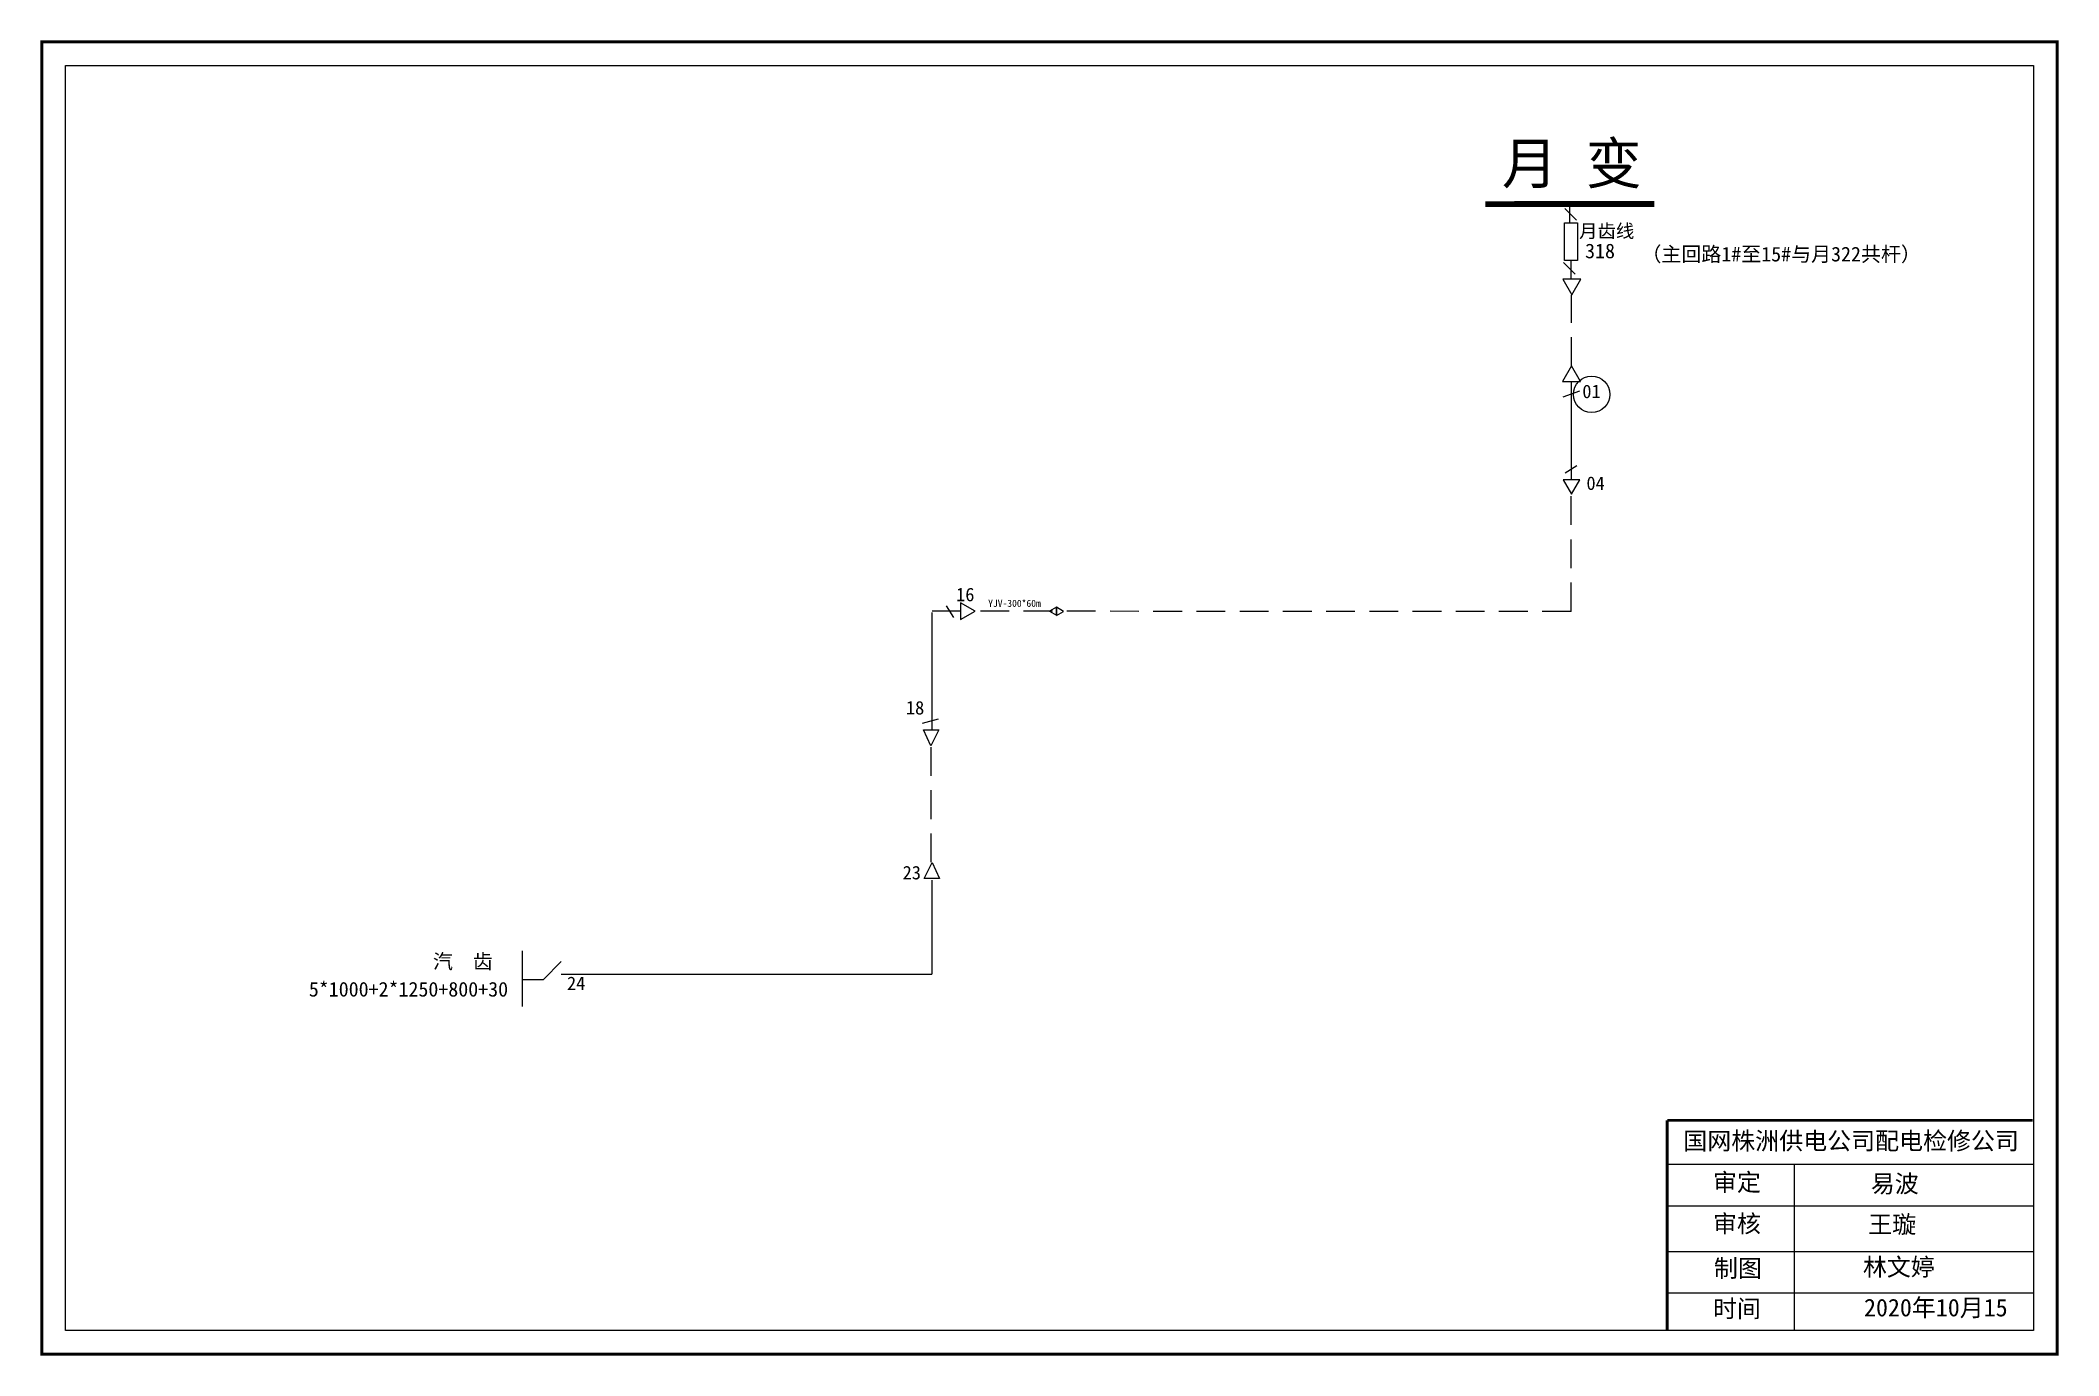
# Model space of a CAD drawing. Extents: x 0 to 344, y 0 to 224.
import ezdxf

# ---------------------------------------------------------------- set-up
doc = ezdxf.new("R2010")
doc.units = 0
doc.header["$LTSCALE"] = 0.774411
doc.linetypes.add('ACAD_ISO02W100', pattern=[15, 12, -3])
doc.linetypes.add('DASHED2', pattern=[9.525, 6.35, -3.175])
doc.layers.get('0').update_dxf_attribs({"linetype": 'CONTINUOUS'})
doc.styles.get("Standard").update_dxf_attribs({"font": '', "height": 2.5})
doc.styles.add('字体', font='simkai_0.ttf', dxfattribs={"height": 2.5})
doc.styles.add('楷体_GB2312_txtstyle_3.00_0_0', font='simkai_0.ttf', dxfattribs={"height": 3})
doc.styles.get('Standard').set_extended_font_data('SimSun')

msp = doc.modelspace()

# ---------------------------------------------------------------- linework, layer by layer
at = {"linetype": 'Continuous'}
for p, q in [((261.86, 193.48), (259.88, 195.46)), ((261.64, 184.25), (259.66, 186.23)), ((261.05, 149.17), (261.05, 165.93)), ((259.95, 150.33), (261.92, 151.58)), ((155.62, 125.65), (154.37, 127.62)), ((150.25, 107.63), (153.01, 108.34)), ((150.44, 106.5), (153.07, 106.5)), ((151.71, 103.76), (150.44, 106.5)), ((153.07, 106.5), (151.71, 103.76)), ((150.56, 81.1), (151.92, 83.83)), ((151.92, 83.83), (153.19, 81.1)), ((153.19, 81.1), (150.56, 81.1)), ((85.55, 63.89), (88.59, 66.93)), ((82.05, 63.89), (85.55, 63.89)), ((151.86, 64.71), (88.58, 64.71)), ((277.38, 32.34), (339.75, 32.34)), ((299.03, 32.33), (299.03, 4)), ((277.38, 25.23), (339.75, 25.23)), ((277.38, 17.48), (339.75, 17.48)), ((277.38, 10.38), (339.75, 10.38))]:
    msp.add_line(p, q, dxfattribs=at)
at = {"linetype": 'ACAD_ISO02W100'}
msp.add_line((260.72, 192.98), (260.72, 196.07), dxfattribs=at)
at = {"linetype": 'DASHED2'}
for p, q in [((260.95, 126.69), (260.95, 146.61)), ((260.95, 126.69), (159.37, 126.71)), ((151.68, 103.55), (151.69, 83.85))]:
    msp.add_line(p, q, dxfattribs=at)
for p, q in [((151.86, 126.53), (151.86, 106.57)), ((156.73, 126.71), (151.91, 126.71)), ((151.86, 80.83), (151.86, 64.79)), ((81.91, 68.77), (81.91, 59.28))]:
    msp.add_line(p, q)
at = {"linetype": 'Continuous', "const_width": 0.5}
msp.add_lwpolyline([(-0.05, 223.9), (343.92, 223.9), (343.92, -0.07), (-0.05, -0.07)], close=True, dxfattribs=at)
at = {"linetype": 'Continuous'}
msp.add_lwpolyline([(4, 219.85), (339.88, 219.85), (339.88, 3.98), (4, 3.98)], close=True, dxfattribs=at)
for points, const_width in [([(275.16, 196.23), (246.34, 196.2)], 1), ([(277.34, 39.84), (277.34, 4.11)], 0.5), ([(277.38, 39.84), (339.75, 39.84)], 0.5)]:
    msp.add_lwpolyline(points, dxfattribs=dict(at, const_width=const_width))
at = {"linetype": 'ACAD_ISO02W100'}
msp.add_lwpolyline([(262.04, 186.59), (259.83, 186.59), (259.83, 192.98), (262.04, 192.98)], close=True, dxfattribs=at)
at = {"color": 7, "linetype": 'Continuous'}
for points in [[(260.94, 186.59), (260.94, 183.38)], [(259.63, 163.29), (262.46, 164.34)]]:
    msp.add_lwpolyline(points, dxfattribs=at)
for points in [[(261.07, 180.73), (262.6, 183.38), (259.55, 183.38)], [(261.05, 168.58), (259.52, 165.93), (262.57, 165.93)]]:
    msp.add_lwpolyline(points, close=True, dxfattribs=at)
at = {"color": 7, "linetype": 'DASHED2'}
msp.add_lwpolyline([(261.05, 168.58), (261.05, 180.68)], dxfattribs=at)
for points in [[(261.05, 146.72), (262.47, 149.17), (259.63, 149.17)], [(159.23, 126.75), (156.77, 128.16), (156.77, 125.33)], [(171.92, 126.72), (173.13, 126.03), (173.13, 127.41)], [(174.33, 126.7), (173.13, 127.39), (173.13, 126)]]:
    msp.add_lwpolyline(points, close=True)
at = {"color": 1, "linetype": 'Continuous'}
msp.add_circle((264.47, 163.73), 3.1, dxfattribs=at)

# ---------------------------------------------------------------- texts
at = {"linetype": 'Continuous', "attachment_point": 1}
for s, insert, char_height, width, style in [('月 变', (249.15, 206.67), 7, 27.4955, '字体'), ('月齿线', (262.34, 192.77), 2.3, 9.7122, '字体'), ('（主回路1#至15#与月322共杆）', (272.96, 188.92), 2.5, 51.0023, '字体'), ('国网株洲供电公司配电检修公司', (280.11, 37.84), 3, 82.0179, '字体'), ('审定', (285.17, 30.78), 3, 23.4615, '字体'), ('易波', (312.12, 30.53), 3, 23.4615, '字体'), ('审核', (285.17, 23.71), 3, 23.4615, '字体'), ('王璇', (311.68, 23.59), 3, 33.0539, '字体'), ('制图', (285.34, 16.09), 3, 23.4615, '字体'), ('林文婷', (310.77, 16.31), 3, 33.0539, '楷体_GB2312_txtstyle_3.00_0_0'), ('时间', (285.17, 9.21), 3, 23.4615, '字体'), ('2020年10月15', (310.96, 9.38), 3, 38.8666, '楷体_GB2312_txtstyle_3.00_0_0')]:
    msp.add_mtext(s, dxfattribs=dict(at, insert=insert, char_height=char_height, width=width, style=style))
at = {"linetype": 'Continuous', "insert": (263.35, 189.46), "char_height": 2.5, "width": 5.6554, "attachment_point": 1}
msp.add_mtext('318', dxfattribs=at)
at = {"attachment_point": 1}
for s, insert, char_height, width in [('01', (262.88, 165.39), 2.3, 4.8377), ('04', (263.58, 149.72), 2.3, 4.8377), ('16', (156, 130.73), 2.3, 4.8377), ('YJV-300*60m', (161.47, 128.67), 1.2, 15.296), ('18', (147.43, 111.4), 2.3, 4.8377), ('23', (146.87, 83.26), 2.3, 4.8377), ('24', (89.58, 64.37), 2.3, 4.8377)]:
    msp.add_mtext(s, dxfattribs=dict(at, insert=insert, char_height=char_height, width=width))
at = {"insert": (66.7, 68.22), "char_height": 2.5, "width": 16.4292, "attachment_point": 1, "style": '字体'}
msp.add_mtext('汽  齿', dxfattribs=at)
at = {"color": 7, "insert": (45.52, 63.46), "char_height": 2.5, "width": 33.7678, "attachment_point": 1}
msp.add_mtext('5*1000+2*1250+800+30', dxfattribs=at)

doc.saveas('drawing.dxf')
